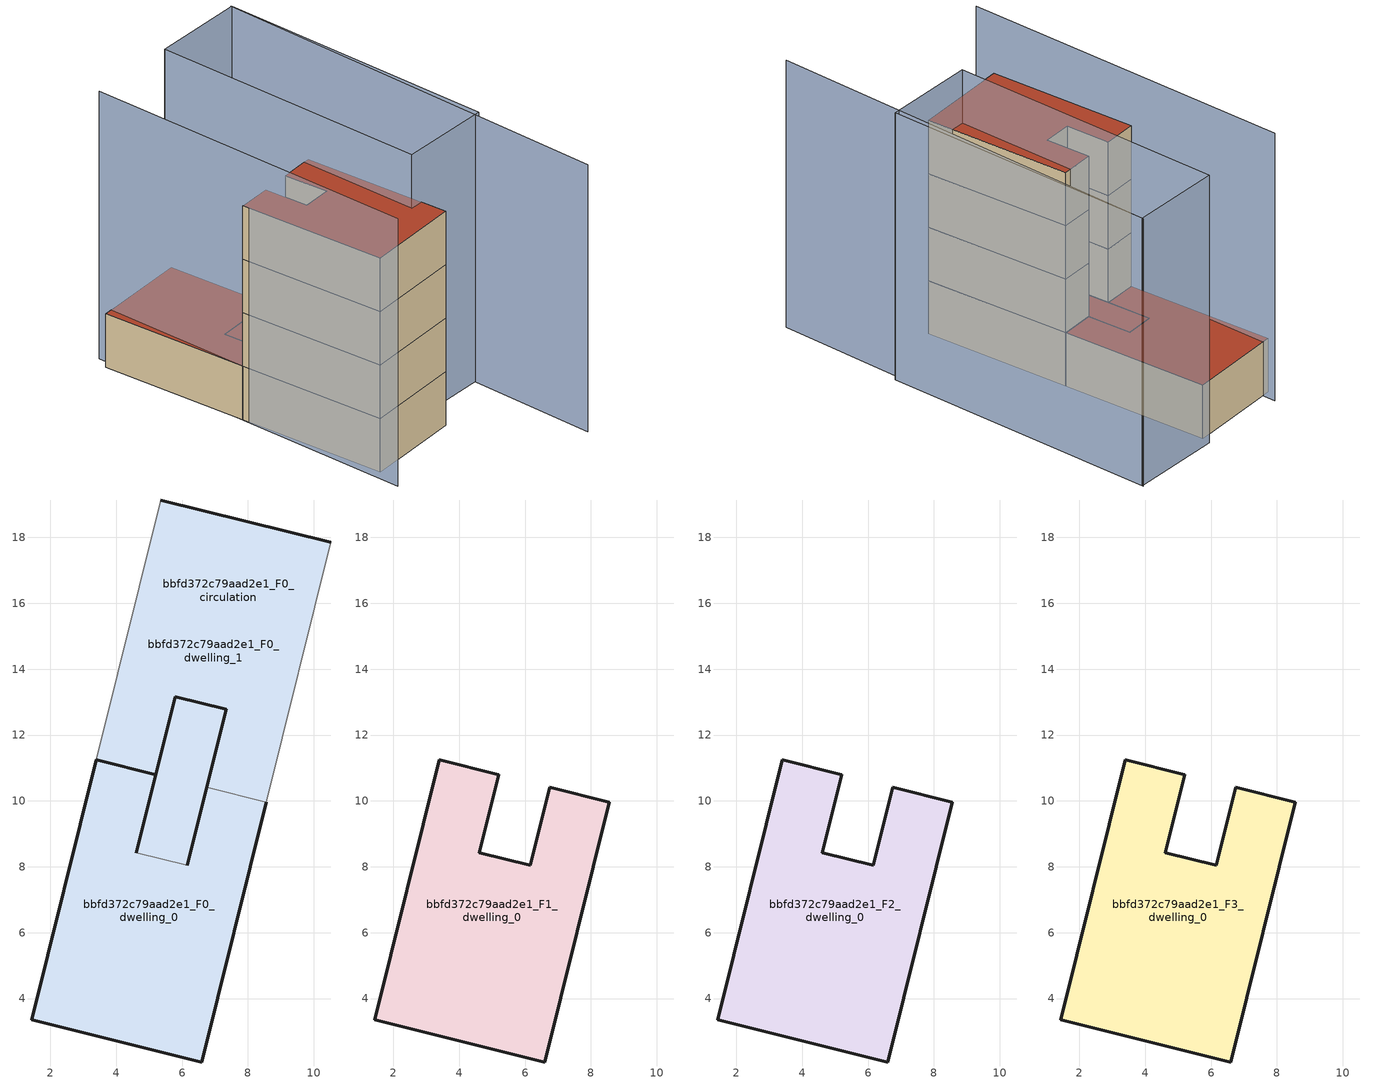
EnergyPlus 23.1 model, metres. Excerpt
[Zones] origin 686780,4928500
bbfd372c79aad2e1_F0_dwelling_0
 floor ground (EU_floor_Construction): 8.55,9.97 6.59,2.07 1.44,3.35 3.4,11.24 5.2,10.8 4.61,8.43 6.16,8.05 6.75,10.41 z0; 7.33,12.78 6.16,8.05 4.61,8.43 5.2,10.8 5.79,13.16 z0
 wall outside (EU_wall_Construction): 6.75,10.41 6.16,8.05 / 4.61,8.43 5.2,10.8 3.4,11.24 1.44,3.35 6.59,2.07 8.55,9.97 z0:3
 wall to bbfd372c79aad2e1_F0_dwelling_1 (EU_wall_Construction): 8.55,9.97 6.75,10.41 z0:3
 wall to bbfd372c79aad2e1_F0_circulation (EU_wall_Construction): 6.16,8.05 4.61,8.43 z0:3
 roof outside (EU_floor_Construction): 6.16,8.05 7.33,12.78 5.79,13.16 5.2,10.8 4.61,8.43 z3
bbfd372c79aad2e1_F0_dwelling_1
 floor ground (EU_floor_Construction): 10.51,17.86 8.55,9.97 6.75,10.41 7.07,11.72 7.33,12.78 5.79,13.16 5.2,10.8 3.4,11.24 5.36,19.14 z0; 7.33,12.78 7.07,11.72 6.16,8.05 4.61,8.43 5.2,10.8 5.79,13.16 z0
 wall outside (EU_wall_Construction): 10.51,17.86 5.36,19.14 / 3.4,11.24 5.2,10.8 5.79,13.16 7.33,12.78 6.75,10.41 z0:3
 wall adiabatic (EU_wall_Construction): 5.36,19.14 3.4,11.24 / 8.55,9.97 10.51,17.86 z0:3
 roof outside (EU_roof_Construction): 8.55,9.97 10.51,17.86 5.36,19.14 3.4,11.24 5.2,10.8 5.79,13.16 7.33,12.78 7.07,11.72 6.75,10.41 z3; 6.16,8.05 7.07,11.72 7.33,12.78 5.79,13.16 5.2,10.8 4.61,8.43 z3
bbfd372c79aad2e1_F0_circulation
 floor ground (EU_floor_Construction): 8.55,9.97 6.59,2.07 1.44,3.35 3.4,11.24 5.2,10.8 4.61,8.43 6.16,8.05 6.75,10.41 z0; 7.33,12.78 7.07,11.72 6.16,8.05 4.61,8.43 5.2,10.8 5.79,13.16 z0; 10.51,17.86 8.55,9.97 6.75,10.41 6.99,11.41 7.33,12.78 5.79,13.16 5.2,10.8 3.4,11.24 5.36,19.14 z0
 wall outside (EU_wall_Construction): 6.16,8.05 7.33,12.78 5.79,13.16 4.61,8.43 z0:3
 roof outside (EU_roof_Construction): 6.16,8.05 7.07,11.72 7.33,12.78 5.79,13.16 5.2,10.8 4.61,8.43 z3; 6.59,2.07 8.55,9.97 6.75,10.41 6.16,8.05 4.61,8.43 5.2,10.8 3.4,11.24 1.44,3.35 z3; 8.55,9.97 10.51,17.86 5.36,19.14 3.4,11.24 5.2,10.8 5.79,13.16 7.33,12.78 6.99,11.41 6.75,10.41 z3
bbfd372c79aad2e1_F1_dwelling_0
 floor to bbfd372c79aad2e1_F0_dwelling_0 (EU_floor_Construction): 8.55,9.97 6.59,2.07 1.44,3.35 3.4,11.24 5.2,10.8 4.61,8.43 6.16,8.05 6.75,10.41 z3
 wall outside (EU_wall_Construction): 6.59,2.07 8.55,9.97 6.75,10.41 6.16,8.05 4.61,8.43 5.2,10.8 3.4,11.24 1.44,3.35 6.59,2.07 z3:6
bbfd372c79aad2e1_F2_dwelling_0
 floor to bbfd372c79aad2e1_F1_dwelling_0 (EU_floor_Construction): 8.55,9.97 6.59,2.07 1.44,3.35 3.4,11.24 5.2,10.8 4.61,8.43 6.16,8.05 6.75,10.41 z6
 wall outside (EU_wall_Construction): 6.59,2.07 8.55,9.97 6.75,10.41 6.16,8.05 4.61,8.43 5.2,10.8 3.4,11.24 1.44,3.35 6.59,2.07 z6:9
bbfd372c79aad2e1_F3_dwelling_0
 floor to bbfd372c79aad2e1_F2_dwelling_0 (EU_floor_Construction): 8.55,9.97 6.59,2.07 1.44,3.35 3.4,11.24 5.2,10.8 4.61,8.43 6.16,8.05 6.75,10.41 z9
 wall outside (EU_wall_Construction): 6.59,2.07 8.55,9.97 6.75,10.41 6.16,8.05 4.61,8.43 5.2,10.8 3.4,11.24 1.44,3.35 6.59,2.07 z9:12
 roof outside (EU_roof_Construction): 6.59,2.07 8.55,9.97 6.75,10.41 6.16,8.05 4.61,8.43 5.2,10.8 3.4,11.24 1.44,3.35 z12
shading: 8.61,-4.45 15.6,16.85 / 5.99,19.72 0.58,2.1 / 10.73,18.28 15.58,16.79 / 15.58,16.79 11.09,2.19 / 11.09,2.19 6.24,3.68 / 6.24,3.68 10.73,18.28 z0:15
[Building]
EU S2 Campaign: North Axis=0; Terrain=City; Solar Distribution=FullExterior
[Site:Location]
Bologna: Latitude=44.5; Longitude=11.25; Time Zone=1; Elevation=37
[SizingPeriod:WeatherFileDays]
AnnualSizingPeriod: Begin Month=1; Begin Day of Month=1; End Month=12; End Day of Month=31; Day of Week for Start Day=Monday; Use Weather File Daylight Saving Period=No; Use Weather File Rain and Snow Indicators=No
[MATERIAL]
EU_InternalMass_Material: Roughness=MediumRough; Thickness=0.1; Conductivity=1; Density=1800; Specific Heat=900; Thermal Absorptance=0.9; Solar Absorptance=0.7; Visible Absorptance=0.7
[MATERIAL:NOMASS] Roughness=MediumRough; Thermal Absorptance=0.9; Solar Absorptance=0.7; Visible Absorptance=0.7
Name | Thermal Resistance
EU_wall_NoMass | 0.937881
EU_roof_NoMass | 0.548572
EU_floor_NoMass | 0.71348
[CONSTRUCTION]
EU_wall_Construction: EU_wall_NoMass
EU_roof_Construction: EU_roof_NoMass
EU_floor_Construction: EU_floor_NoMass
EU_InternalMass_Construction: EU_InternalMass_Material
[ZONE] Type=1; Multiplier=1; Ceiling Height=autocalculate; Floor Area=autocalculate; Part of Total Floor Area=Yes
Name | Volume
bbfd372c79aad2e1_F0_dwelling_0; bbfd372c79aad2e1_F0_dwelling_1 | 141.174
bbfd372c79aad2e1_F1_dwelling_0 | 117.86
bbfd372c79aad2e1_F2_dwelling_0; bbfd372c79aad2e1_F3_dwelling_0 | 117.859
bbfd372c79aad2e1_F0_circulation | 259.033
[INTERNALMASS] Construction=EU_InternalMass_Construction
Name | Zone or ZoneList | Surface Area
bbfd372c79aad2e1_F0_dwelling_0_EU_InternalMass | bbfd372c79aad2e1_F0_dwelling_0 | 39.2868
bbfd372c79aad2e1_F0_dwelling_1_EU_InternalMass | bbfd372c79aad2e1_F0_dwelling_1 | 39.2868
bbfd372c79aad2e1_F1_dwelling_0_EU_InternalMass | bbfd372c79aad2e1_F1_dwelling_0 | 85.8215
bbfd372c79aad2e1_F2_dwelling_0_EU_InternalMass | bbfd372c79aad2e1_F2_dwelling_0 | 85.8215
bbfd372c79aad2e1_F3_dwelling_0_EU_InternalMass | bbfd372c79aad2e1_F3_dwelling_0 | 85.8215
[OTHEREQUIPMENT] Fuel Type=Electricity; Design Level Calculation Method=Watts/Area; Power per Zone Floor Area=1; Fraction Latent=0; Fraction Radiant=0; Fraction Lost=0; Carbon Dioxide Generation Rate=0; EndUse Subcategory=EU_Step8_InternalGains
Name | Zone or ZoneList or Space or SpaceList | Schedule
EU_Step8_InternalGain_bbfd372c79aad2e1_F0_dwelling_0_f000 | bbfd372c79aad2e1_F0_dwelling_0 | EU_Step8_GainSchedule_bbfd372c79aad2e1_F0_dwelling_0_f000
EU_Step8_InternalGain_bbfd372c79aad2e1_F0_dwelling_1_f000 | bbfd372c79aad2e1_F0_dwelling_1 | EU_Step8_GainSchedule_bbfd372c79aad2e1_F0_dwelling_1_f000
EU_Step8_InternalGain_bbfd372c79aad2e1_F1_dwelling_0_f000 | bbfd372c79aad2e1_F1_dwelling_0 | EU_Step8_GainSchedule_bbfd372c79aad2e1_F1_dwelling_0_f000
EU_Step8_InternalGain_bbfd372c79aad2e1_F2_dwelling_0_f000 | bbfd372c79aad2e1_F2_dwelling_0 | EU_Step8_GainSchedule_bbfd372c79aad2e1_F2_dwelling_0_f000
EU_Step8_InternalGain_bbfd372c79aad2e1_F3_dwelling_0_f000 | bbfd372c79aad2e1_F3_dwelling_0 | EU_Step8_GainSchedule_bbfd372c79aad2e1_F3_dwelling_0_f000
[ZONEINFILTRATION:DESIGNFLOWRATE]
EU_Circulation_Infiltration_bbfd372c79aad2e1_F0_circulation: Zone or ZoneList or Space or SpaceList=bbfd372c79aad2e1_F0_circulation; Schedule=EU_AlwaysOn; Design Flow Rate Calculation Method=Flow/Area; Flow Rate per Floor Area=0.0005; Constant Term Coefficient=1; Temperature Term Coefficient=0; Velocity Term Coefficient=0; Velocity Squared Term Coefficient=0
[ZONEVENTILATION:DESIGNFLOWRATE] Schedule=EU_AlwaysOn; Design Flow Rate Calculation Method=AirChanges/Hour; Air Changes per Hour=0.687892; Ventilation Type=Natural; Fan Pressure Rise=0; Fan Total Efficiency=1; Constant Term Coefficient=1; Temperature Term Coefficient=0; Velocity Term Coefficient=0; Velocity Squared Term Coefficient=0; Minimum Indoor Temperature=-100; Maximum Indoor Temperature=100; Delta Temperature=-100; Minimum Outdoor Temperature=-100; Maximum Outdoor Temperature=100; Maximum Wind Speed=40
Name | Zone or ZoneList or Space or SpaceList
EU_ConstantAir_bbfd372c79aad2e1_F0_dwelling_0 | bbfd372c79aad2e1_F0_dwelling_0
EU_ConstantAir_bbfd372c79aad2e1_F0_dwelling_1 | bbfd372c79aad2e1_F0_dwelling_1
EU_ConstantAir_bbfd372c79aad2e1_F1_dwelling_0 | bbfd372c79aad2e1_F1_dwelling_0
EU_ConstantAir_bbfd372c79aad2e1_F2_dwelling_0 | bbfd372c79aad2e1_F2_dwelling_0
EU_ConstantAir_bbfd372c79aad2e1_F3_dwelling_0 | bbfd372c79aad2e1_F3_dwelling_0
[HVACTEMPLATE:THERMOSTAT] Constant Heating Setpoint=20; Constant Cooling Setpoint=50
EU_HeatOnly_bbfd372c79aad2e1_F0_dwelling_0; EU_HeatOnly_bbfd372c79aad2e1_F0_dwelling_1; EU_HeatOnly_bbfd372c79aad2e1_F1_dwelling_0; EU_HeatOnly_bbfd372c79aad2e1_F2_dwelling_0; EU_HeatOnly_bbfd372c79aad2e1_F3_dwelling_0
[HVACTEMPLATE:ZONE:IDEALLOADSAIRSYSTEM] System Availability Schedule=EU_AlwaysOn; Maximum Heating Supply Air Temperature=50; Minimum Cooling Supply Air Temperature=13; Maximum Heating Supply Air Humidity Ratio=0.0156; Minimum Cooling Supply Air Humidity Ratio=0.0077; Heating Limit=NoLimit; Cooling Limit=NoLimit; Heating Availability Schedule=EU_AlwaysOn; Cooling Availability Schedule=EU_CoolingOff; Dehumidification Control Type=ConstantSensibleHeatRatio; Cooling Sensible Heat Ratio=0.7; Dehumidification Setpoint=60; Humidification Control Type=None; Humidification Setpoint=30; Outdoor Air Method=None; Outdoor Air Flow Rate per Person=0.00944; Outdoor Air Flow Rate per Zone Floor Area=0; Outdoor Air Flow Rate per Zone=0; Demand Controlled Ventilation Type=None; Outdoor Air Economizer Type=NoEconomizer; Heat Recovery Type=None; Sensible Heat Recovery Effectiveness=0.7; Latent Heat Recovery Effectiveness=0.65
Name | Template Thermostat
bbfd372c79aad2e1_F0_dwelling_0 | EU_HeatOnly_bbfd372c79aad2e1_F0_dwelling_0
bbfd372c79aad2e1_F0_dwelling_1 | EU_HeatOnly_bbfd372c79aad2e1_F0_dwelling_1
bbfd372c79aad2e1_F1_dwelling_0 | EU_HeatOnly_bbfd372c79aad2e1_F1_dwelling_0
bbfd372c79aad2e1_F2_dwelling_0 | EU_HeatOnly_bbfd372c79aad2e1_F2_dwelling_0
bbfd372c79aad2e1_F3_dwelling_0 | EU_HeatOnly_bbfd372c79aad2e1_F3_dwelling_0
[SIZING:ZONE] Zone Cooling Design Supply Air Temperature Input Method=SupplyAirTemperature; Zone Cooling Design Supply Air Temperature=13; Zone Heating Design Supply Air Temperature Input Method=SupplyAirTemperature; Zone Heating Design Supply Air Temperature=50; Zone Cooling Design Supply Air Humidity Ratio=0.008; Zone Heating Design Supply Air Humidity Ratio=0.008; Cooling Design Air Flow Method=DesignDay; Cooling Design Air Flow Rate=0; Cooling Minimum Air Flow per Zone Floor Area=0.000762; Cooling Minimum Air Flow=0; Cooling Minimum Air Flow Fraction=0.2; Heating Design Air Flow Method=DesignDay; Heating Design Air Flow Rate=0; Heating Maximum Air Flow per Zone Floor Area=0.002032; Heating Maximum Air Flow=0.141576; Heating Maximum Air Flow Fraction=0.3; Account for Dedicated Outdoor Air System=No; Dedicated Outdoor Air System Control Strategy=NeutralSupplyAir; Dedicated Outdoor Air Low Setpoint Temperature for Design=autosize; Dedicated Outdoor Air High Setpoint Temperature for Design=autosize; Zone Load Sizing Method=Sensible Load Only No Latent Load; Zone Latent Cooling Design Supply Air Humidity Ratio Input Method=HumidityRatioDifference; Zone Cooling Design Supply Air Humidity Ratio Difference=0.005; Zone Latent Heating Design Supply Air Humidity Ratio Input Method=HumidityRatioDifference; Zone Humidification Design Supply Air Humidity Ratio Difference=0.005
bbfd372c79aad2e1_F0_dwelling_0; bbfd372c79aad2e1_F0_dwelling_1; bbfd372c79aad2e1_F1_dwelling_0; bbfd372c79aad2e1_F2_dwelling_0; bbfd372c79aad2e1_F3_dwelling_0
[SCHEDULE:CONSTANT]
Name | Hourly Value
EU_AlwaysOn | 1
EU_CoolingOff | 0
[SCHEDULE:FILE] Column Number=1; Rows to Skip at Top=0; Number of Hours of Data=8760; Column Separator=Comma; Interpolate to Timestep=No; Minutes per Item=60; Adjust Schedule for Daylight Savings=Yes
Name | File
EU_Step8_GainSchedule_bbfd372c79aad2e1_F0_dwelling_0_f000 | ../../schedules/bbfd372c79aad2e1/bbfd372c79aad2e1_F0_dwelling_0_f000_gain.csv
EU_Step8_GainSchedule_bbfd372c79aad2e1_F0_dwelling_1_f000 | ../../schedules/bbfd372c79aad2e1/bbfd372c79aad2e1_F0_dwelling_1_f000_gain.csv
EU_Step8_GainSchedule_bbfd372c79aad2e1_F1_dwelling_0_f000 | ../../schedules/bbfd372c79aad2e1/bbfd372c79aad2e1_F1_dwelling_0_f000_gain.csv
EU_Step8_GainSchedule_bbfd372c79aad2e1_F2_dwelling_0_f000 | ../../schedules/bbfd372c79aad2e1/bbfd372c79aad2e1_F2_dwelling_0_f000_gain.csv
EU_Step8_GainSchedule_bbfd372c79aad2e1_F3_dwelling_0_f000 | ../../schedules/bbfd372c79aad2e1/bbfd372c79aad2e1_F3_dwelling_0_f000_gain.csv
